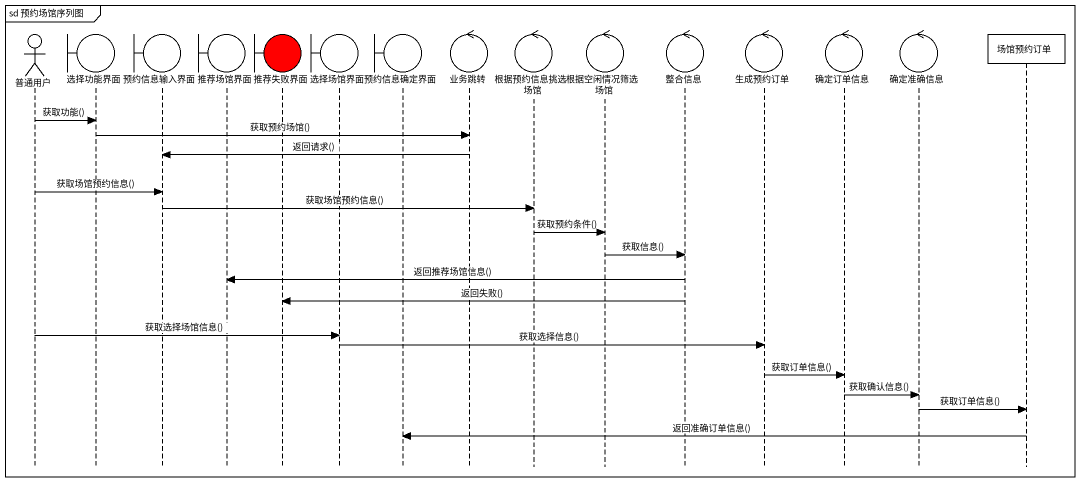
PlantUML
@startuml
mainframe sd 预约场馆序列图
hide footbox
actor 普通用户
boundary 选择功能界面
boundary 预约信息输入界面
boundary 推荐场馆界面
boundary 推荐失败界面 #FF0000
boundary 选择场馆界面
boundary 预约信息确定界面
control 业务跳转
control 根据预约信息挑选场馆
control 根据空闲情况筛选场馆
control 整合信息
control 生成预约订单
control 确定订单信息
control 确定准确信息
participant 场馆预约订单

普通用户 -> 选择功能界面 : 获取功能()
选择功能界面 -> 业务跳转 : 获取预约场馆()
业务跳转 -> 预约信息输入界面 : 返回请求()
普通用户 -> 预约信息输入界面 : 获取场馆预约信息()
预约信息输入界面 -> 根据预约信息挑选场馆 : 获取场馆预约信息()
根据预约信息挑选场馆 -> 根据空闲情况筛选场馆 : 获取预约条件()
根据空闲情况筛选场馆 -> 整合信息 : 获取信息()
整合信息 -> 推荐场馆界面 : 返回推荐场馆信息()
整合信息 -> 推荐失败界面 : 返回失败()
普通用户 -> 选择场馆界面 : 获取选择场馆信息()
选择场馆界面 -> 生成预约订单 : 获取选择信息()
生成预约订单 -> 确定订单信息 : 获取订单信息()
确定订单信息 -> 确定准确信息 : 获取确认信息()
确定准确信息 -> 场馆预约订单 : 获取订单信息()
场馆预约订单 -> 预约信息确定界面 : 返回准确订单信息()
@enduml
